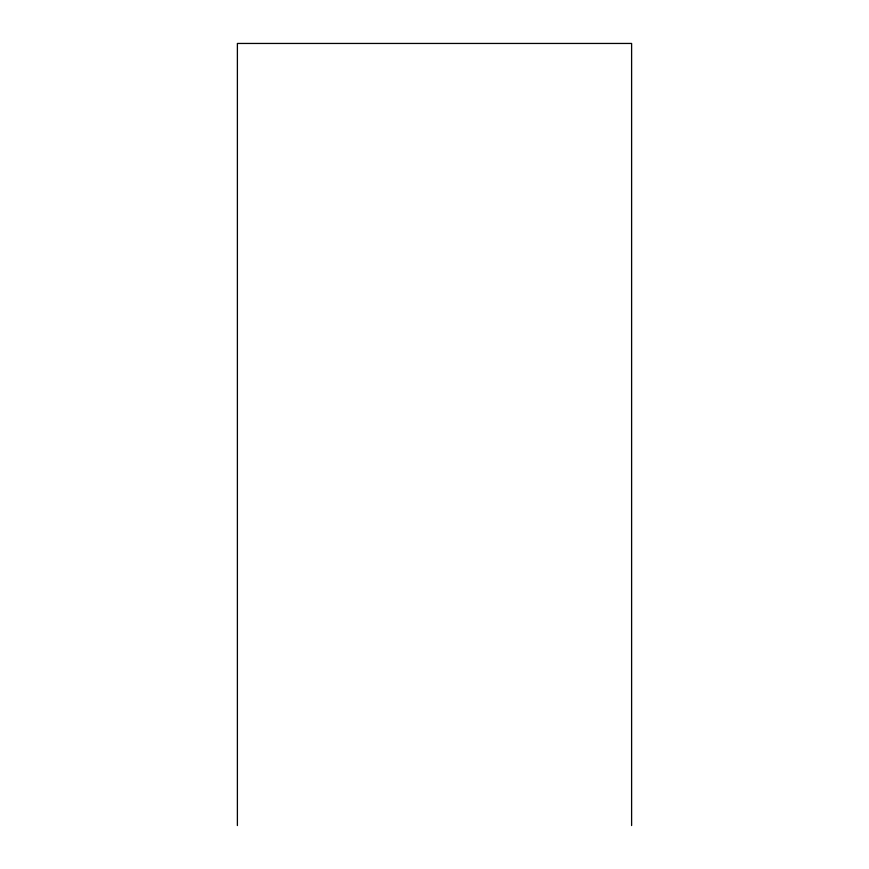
<?xml version="1.0" encoding="UTF-8"?>
<svg xmlns="http://www.w3.org/2000/svg" width="869" height="869" viewBox="0 0 869 869"><rect width="100%" height="100%" fill="white"/><g stroke="black" fill="none" stroke-linecap="round" stroke-linejoin="round"><path stroke-width="1.3" d="M631.611 825.55L631.611 43.45L237.389 43.45L237.389 825.55"/></g></svg>
